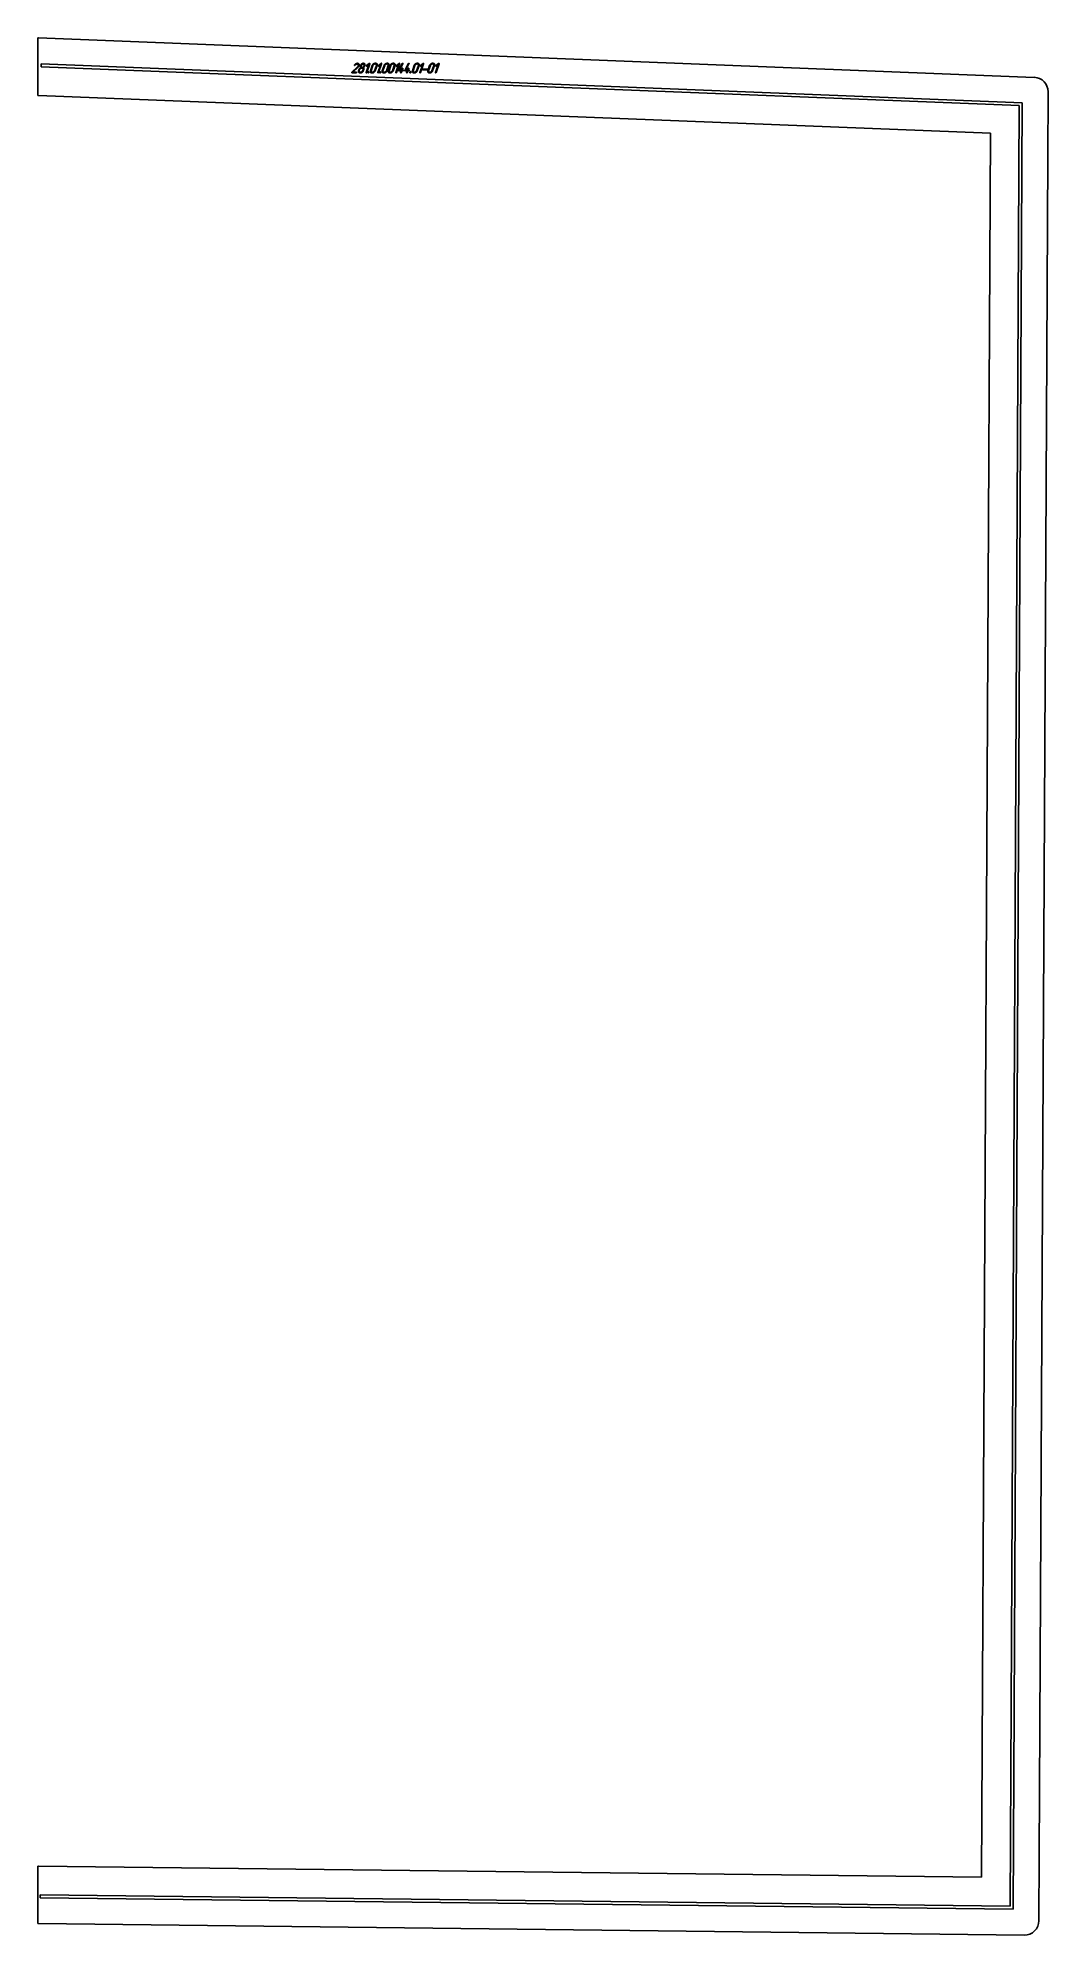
# Model space of a CAD drawing. Header units: millimetres. Extents: x 136 to 1192, y 83 to 2068.
import ezdxf

# ---------------------------------------------------------------- set-up
doc = ezdxf.new("R2010")
doc.units = ezdxf.units.MM
doc.linetypes.add('K5LT_BASIC', pattern=[0])
doc.layers.add('Engraving', color=7, linetype='Continuous')

msp = doc.modelspace()

# ---------------------------------------------------------------- linework, layer by layer
at = {"color": 150, "linetype": 'K5LT_BASIC', "lineweight": 25, "true_color": 0x0080ff}
for p, q in [((136.5, 2067.5), (136, 2067.6)), ((136, 2067.6), (136, 2040.5)), ((1177.8, 2026.3), (136.5, 2067.5)), ((136, 2037.5), (136, 2040.5)), ((136, 2037.5), (136, 2007.5)), ((136, 2007.5), (136.5, 2007.5)), ((136.5, 2007.5), (1132, 1968.1)), ((1182.6, 98.1), (1192.2, 2011.3)), ((1132, 1968.1), (1122.8, 143.7)), ((136, 155.3), (136, 125.3)), ((136.5, 155.3), (136, 155.3)), ((1122.8, 143.7), (136.5, 155.3)), ((136, 125.3), (136, 122.3)), ((136, 122.3), (136, 95.3)), ((136, 95.3), (136.5, 95.3)), ((136.5, 95.3), (1167.4, 83.2))]:
    msp.add_line(p, q, dxfattribs=at)
for centre, start, end in [((1177.2, 2011.4), 359.7103, 87.735), ((1167.6, 98.2), 269.3274, 359.7103)]:
    msp.add_arc(centre, 15, start, end, dxfattribs=at)
at = {"layer": 'Engraving', "color": 150, "linetype": 'K5LT_BASIC', "lineweight": 25, "true_color": 0x0080ff}
for p, q in [((139.5, 2040.4), (1165.2, 1999.8)), ((139.5, 2040.4), (139.5, 2037.4)), ((1162.2, 1996.9), (139.5, 2037.4)), ((464.4, 2031.6), (470.3, 2037.5)), ((468.8, 2031), (464.5, 2031)), ((470.8, 2037.1), (465.4, 2031.8)), ((465.4, 2031.8), (469, 2031.8)), ((467, 2039.2), (467.1, 2039.3)), ((470.3, 2037.5), (470.5, 2037.8)), ((470.5, 2037.8), (470.7, 2038)), ((471.2, 2033.2), (471.7, 2034.6)), ((471.9, 2033.2), (472.4, 2034.6)), ((473.3, 2031), (472.6, 2031)), ((473.6, 2031.8), (472.9, 2031.8)), ((473.3, 2038.1), (473.5, 2038.9)), ((474, 2038.1), (474.2, 2038.9)), ((474.3, 2036), (475, 2036)), ((475.5, 2040.8), (475.9, 2041)), ((476, 2034.6), (475.5, 2033.2)), ((475.9, 2041), (476.1, 2041)), ((476.1, 2041), (476.4, 2041)), ((476.7, 2034.6), (476.2, 2033.2)), ((477.1, 2038.9), (476.8, 2038.1)), ((477.8, 2038.9), (477.5, 2038.1)), ((477.9, 2039.3), (477.8, 2039.1)), ((477.8, 2039.1), (477.8, 2038.9)), ((477.9, 2039.7), (477.9, 2039.3)), ((479.1, 2031.4), (481.9, 2039.8)), ((479.6, 2038.8), (482.4, 2040.9)), ((483, 2040.6), (479.8, 2031.4)), ((481.9, 2039.8), (479.9, 2038.3)), ((483.7, 2033.2), (485.6, 2038.9)), ((484.4, 2033.2), (486.3, 2038.9)), ((485.8, 2031), (485.1, 2031)), ((486, 2031.8), (485.3, 2031.8)), ((489.9, 2038.9), (487.9, 2033.2)), ((488.2, 2040.3), (488.9, 2040.3)), ((488.4, 2041), (489.2, 2041)), ((490.6, 2038.9), (488.6, 2033.2)), ((491.5, 2031.4), (494.4, 2039.8)), ((492, 2038.8), (494.9, 2040.9)), ((495.4, 2040.6), (492.2, 2031.4)), ((494.4, 2039.8), (492.3, 2038.3)), ((496.1, 2033.2), (498, 2038.9)), ((496.8, 2033.2), (498.7, 2038.9)), ((498.2, 2031), (497.5, 2031)), ((498.5, 2031.8), (497.7, 2031.8)), ((502.3, 2038.9), (500.4, 2033.2)), ((500.6, 2040.3), (501.3, 2040.3)), ((500.9, 2041), (501.6, 2041)), ((503, 2038.9), (501.1, 2033.2)), ((502.4, 2033.2), (504.4, 2038.9)), ((503.2, 2033.2), (505.1, 2038.9)), ((504.6, 2031), (503.8, 2031)), ((504.8, 2031.8), (504.1, 2031.8)), ((508.6, 2038.9), (506.7, 2033.2)), ((507, 2040.3), (507.7, 2040.3)), ((507.2, 2041), (507.9, 2041)), ((509.4, 2038.9), (507.4, 2033.2)), ((510.3, 2031.4), (513.2, 2039.8)), ((510.8, 2038.8), (513.7, 2040.9)), ((514.2, 2040.6), (511, 2031.4)), ((513.2, 2039.8), (511.1, 2038.3)), ((513.1, 2033.5), (513.2, 2033.6)), ((513.2, 2033.6), (517, 2040.7)), ((515.9, 2033.2), (513.4, 2033.2)), ((517.7, 2040.6), (514.1, 2033.9)), ((514.1, 2033.9), (516.1, 2033.9)), ((515.3, 2031.4), (515.9, 2033.2)), ((516.6, 2033.2), (516, 2031.4)), ((516.1, 2033.9), (516.7, 2035.7)), ((517.6, 2033.2), (516.6, 2033.2)), ((517.4, 2035.7), (516.8, 2033.9)), ((516.8, 2033.9), (517.9, 2033.9)), ((517.2, 2040.9), (517.4, 2041)), ((517.7, 2040.6), (517.7, 2040.6)), ((519.5, 2033.6), (523.4, 2040.7)), ((519.5, 2033.5), (519.5, 2033.6)), ((522.2, 2033.2), (519.7, 2033.2)), ((524, 2040.6), (520.4, 2033.9)), ((520.4, 2033.9), (522.5, 2033.9)), ((521.6, 2031.4), (522.2, 2033.2)), ((522.9, 2033.2), (522.3, 2031.4)), ((522.5, 2033.9), (523.1, 2035.7)), ((524, 2033.2), (522.9, 2033.2)), ((523.8, 2035.7), (523.2, 2033.9)), ((523.2, 2033.9), (524.2, 2033.9)), ((523.6, 2040.9), (523.8, 2041)), ((524, 2040.6), (524, 2040.6)), ((527.6, 2033.2), (529.5, 2038.9)), ((528.3, 2033.2), (530.2, 2038.9)), ((529.7, 2031), (529, 2031)), ((529.9, 2031.8), (529.2, 2031.8)), ((533.8, 2038.9), (531.8, 2033.2)), ((532.1, 2040.3), (532.8, 2040.3)), ((532.4, 2041), (533.1, 2041)), ((534.5, 2038.9), (532.6, 2033.2)), ((535.5, 2031.4), (538.3, 2039.8)), ((535.9, 2038.8), (538.8, 2040.9)), ((539.3, 2040.6), (536.2, 2031.4)), ((538.3, 2039.8), (536.3, 2038.3)), ((542.8, 2034.2), (538.5, 2034.2)), ((538.8, 2035), (543, 2035)), ((543.7, 2033.2), (545.6, 2038.9)), ((544.4, 2033.2), (546.4, 2038.9)), ((545.8, 2031), (545.1, 2031)), ((546.1, 2031.8), (545.4, 2031.8)), ((549.9, 2038.9), (548, 2033.2)), ((548.3, 2040.3), (549, 2040.3)), ((548.5, 2041), (549.2, 2041)), ((550.6, 2038.9), (548.7, 2033.2)), ((551.6, 2031.4), (554.4, 2039.8)), ((552.1, 2038.8), (554.9, 2040.9)), ((555.4, 2040.6), (552.3, 2031.4)), ((554.4, 2039.8), (552.4, 2038.3)), ((1152.6, 113.4), (1162.2, 1996.9)), ((1165.2, 1999.8), (1155.6, 110.4)), ((138.2, 125.3), (1152.6, 113.4)), ((138.2, 125.3), (138.2, 122.3)), ((1155.6, 110.4), (138.2, 122.3))]:
    msp.add_line(p, q, dxfattribs=at)
for points in [[(464.3, 2031.4), (464.3, 2031.5), (464.4, 2031.6)], [(464.3, 2031.2), (464.2, 2031.3), (464.3, 2031.4)], [(464.5, 2031), (464.4, 2031), (464.3, 2031.2)], [(467.1, 2038.9), (467, 2039), (467, 2039.2)], [(467.1, 2039.3), (467.7, 2040.2), (468.5, 2040.6)], [(467.3, 2038.8), (467.1, 2038.8), (467.1, 2038.9)], [(467.5, 2038.9), (467.4, 2038.8), (467.3, 2038.8)], [(467.7, 2039.1), (467.6, 2038.9), (467.5, 2038.9)], [(468.7, 2040), (468.2, 2039.7), (467.7, 2039.1)], [(468.5, 2040.6), (469.2, 2041), (469.9, 2041)], [(469.7, 2040.3), (469.2, 2040.3), (468.7, 2040)], [(469.1, 2031.2), (468.9, 2031), (468.8, 2031)], [(469, 2031.8), (469.1, 2031.8), (469.2, 2031.6)], [(469.2, 2031.4), (469.2, 2031.3), (469.1, 2031.2)], [(469.2, 2031.6), (469.3, 2031.5), (469.2, 2031.4)], [(470.3, 2040.1), (470, 2040.3), (469.7, 2040.3)], [(469.9, 2041), (470.9, 2041), (471.5, 2040.3)], [(470.8, 2039.8), (470.6, 2040), (470.3, 2040.1)], [(470.7, 2038), (470.9, 2038.3), (471, 2038.6)], [(471, 2038.6), (471.2, 2039.3), (470.8, 2039.8)], [(471.4, 2037.9), (471.2, 2037.5), (470.8, 2037.1)], [(471.4, 2031.7), (470.9, 2032.3), (471.2, 2033.2)], [(471.7, 2038.6), (471.6, 2038.2), (471.4, 2037.9)], [(472.6, 2031), (471.8, 2031), (471.4, 2031.7)], [(471.5, 2040.3), (472.1, 2039.6), (471.7, 2038.6)], [(471.7, 2034.6), (471.9, 2035.1), (472.4, 2035.6)], [(472, 2032.2), (471.7, 2032.6), (471.9, 2033.2)], [(472.9, 2031.8), (472.3, 2031.8), (472, 2032.2)], [(472.4, 2035.6), (472.8, 2036.1), (473.5, 2036.5)], [(472.4, 2034.6), (472.6, 2035.2), (473.2, 2035.6)], [(473.2, 2037.2), (473.1, 2037.6), (473.3, 2038.1)], [(473.5, 2036.5), (473.2, 2036.8), (473.2, 2037.2)], [(473.2, 2035.6), (473.7, 2036), (474.3, 2036)], [(475.1, 2031.7), (474.2, 2031), (473.3, 2031)], [(473.5, 2038.9), (473.8, 2039.7), (474.6, 2040.4)], [(474.7, 2032.2), (474.2, 2031.8), (473.6, 2031.8)], [(474, 2037.1), (473.8, 2037.5), (474, 2038.1)], [(474.9, 2036.7), (474.3, 2036.7), (474, 2037.1)], [(474.2, 2038.9), (474.4, 2039.5), (475, 2039.9)], [(474.6, 2040.4), (475.1, 2040.7), (475.5, 2040.8)], [(475.5, 2033.2), (475.3, 2032.6), (474.7, 2032.2)], [(476, 2037.1), (475.5, 2036.7), (474.9, 2036.7)], [(475, 2039.9), (475.5, 2040.3), (476.1, 2040.3)], [(475, 2036), (475.6, 2036), (475.9, 2035.6)], [(476.2, 2033.2), (475.9, 2032.3), (475.1, 2031.7)], [(475.9, 2035.6), (476.2, 2035.2), (476, 2034.6)], [(476.8, 2038.1), (476.6, 2037.5), (476, 2037.1)], [(476.1, 2040.3), (476.7, 2040.3), (477, 2039.9)], [(477, 2037.2), (476.7, 2036.8), (476.2, 2036.5)], [(476.2, 2036.5), (476.6, 2036.2), (476.7, 2035.7)], [(476.4, 2041), (477.2, 2041), (477.7, 2040.4)], [(476.7, 2035.7), (476.9, 2035.2), (476.7, 2034.6)], [(477, 2039.9), (477.3, 2039.5), (477.1, 2038.9)], [(477.5, 2038.1), (477.4, 2037.6), (477, 2037.2)], [(477.7, 2040.4), (477.9, 2040.1), (477.9, 2039.7)], [(479.1, 2031.1), (479, 2031.2), (479.1, 2031.4)], [(479.3, 2031), (479.3, 2031), (479.1, 2031.1)], [(479.6, 2031.1), (479.5, 2031), (479.3, 2031)], [(479.4, 2038.5), (479.4, 2038.6), (479.6, 2038.8)], [(479.4, 2038.3), (479.3, 2038.4), (479.4, 2038.5)], [(479.6, 2038.1), (479.5, 2038.1), (479.4, 2038.3)], [(479.9, 2038.3), (479.8, 2038.1), (479.6, 2038.1)], [(479.8, 2031.4), (479.8, 2031.2), (479.6, 2031.1)], [(480.9, 2031.6), (480.9, 2031.7), (481.2, 2031.9)], [(480.9, 2031.2), (480.8, 2031.4), (480.9, 2031.6)], [(481.3, 2031), (481, 2031), (480.9, 2031.2)], [(481.2, 2031.9), (481.4, 2032.1), (481.6, 2032.1)], [(481.7, 2031.2), (481.5, 2031), (481.3, 2031)], [(481.6, 2032.1), (481.8, 2032.1), (481.9, 2031.9)], [(482, 2031.6), (481.9, 2031.4), (481.7, 2031.2)], [(481.9, 2031.9), (482, 2031.8), (482, 2031.6)], [(482.4, 2040.9), (482.6, 2041), (482.7, 2041)], [(482.7, 2041), (482.8, 2041), (482.9, 2040.9)], [(482.9, 2040.9), (483, 2040.8), (483, 2040.6)], [(483.8, 2031.7), (483.4, 2032.3), (483.7, 2033.2)], [(485.1, 2031), (484.2, 2031), (483.8, 2031.7)], [(484.5, 2032.2), (484.2, 2032.6), (484.4, 2033.2)], [(485.3, 2031.8), (484.7, 2031.8), (484.5, 2032.2)], [(485.6, 2038.9), (485.9, 2039.7), (486.7, 2040.3)], [(487.5, 2031.7), (486.7, 2031), (485.8, 2031)], [(487.2, 2032.2), (486.6, 2031.8), (486, 2031.8)], [(486.3, 2038.9), (486.5, 2039.4), (487.1, 2039.9)], [(486.7, 2040.3), (487.5, 2041), (488.4, 2041)], [(487.1, 2039.9), (487.6, 2040.3), (488.2, 2040.3)], [(487.9, 2033.2), (487.7, 2032.6), (487.2, 2032.2)], [(488.6, 2033.2), (488.3, 2032.3), (487.5, 2031.7)], [(488.9, 2040.3), (489.5, 2040.3), (489.8, 2039.9)], [(489.2, 2041), (490, 2041), (490.5, 2040.4)], [(489.8, 2039.9), (490.1, 2039.4), (489.9, 2038.9)], [(490.5, 2040.4), (490.9, 2039.7), (490.6, 2038.9)], [(491.5, 2031.1), (491.5, 2031.2), (491.5, 2031.4)], [(491.8, 2031), (491.7, 2031), (491.5, 2031.1)], [(491.8, 2038.5), (491.8, 2038.6), (492, 2038.8)], [(491.8, 2038.3), (491.8, 2038.4), (491.8, 2038.5)], [(492.1, 2038.1), (491.9, 2038.1), (491.8, 2038.3)], [(492.1, 2031.1), (491.9, 2031), (491.8, 2031)], [(492.3, 2038.3), (492.2, 2038.1), (492.1, 2038.1)], [(492.2, 2031.4), (492.2, 2031.2), (492.1, 2031.1)], [(493.3, 2031.6), (493.4, 2031.7), (493.6, 2031.9)], [(493.4, 2031.2), (493.3, 2031.4), (493.3, 2031.6)], [(493.7, 2031), (493.4, 2031), (493.4, 2031.2)], [(493.6, 2031.9), (493.8, 2032.1), (494.1, 2032.1)], [(494.1, 2031.2), (493.9, 2031), (493.7, 2031)], [(494.1, 2032.1), (494.2, 2032.1), (494.4, 2031.9)], [(494.4, 2031.6), (494.3, 2031.4), (494.1, 2031.2)], [(494.4, 2031.9), (494.5, 2031.8), (494.4, 2031.6)], [(494.9, 2040.9), (495, 2041), (495.1, 2041)], [(495.1, 2041), (495.3, 2041), (495.4, 2040.9)], [(495.4, 2040.9), (495.4, 2040.8), (495.4, 2040.6)], [(496.2, 2031.7), (495.8, 2032.3), (496.1, 2033.2)], [(497.5, 2031), (496.7, 2031), (496.2, 2031.7)], [(496.9, 2032.2), (496.6, 2032.6), (496.8, 2033.2)], [(497.7, 2031.8), (497.2, 2031.8), (496.9, 2032.2)], [(498, 2038.9), (498.3, 2039.7), (499.1, 2040.3)], [(499.9, 2031.7), (499.1, 2031), (498.2, 2031)], [(499.6, 2032.2), (499, 2031.8), (498.5, 2031.8)], [(498.7, 2038.9), (498.9, 2039.4), (499.5, 2039.9)], [(499.1, 2040.3), (500, 2041), (500.9, 2041)], [(499.5, 2039.9), (500, 2040.3), (500.6, 2040.3)], [(500.4, 2033.2), (500.2, 2032.6), (499.6, 2032.2)], [(501.1, 2033.2), (500.8, 2032.3), (499.9, 2031.7)], [(501.3, 2040.3), (501.9, 2040.3), (502.2, 2039.9)], [(501.6, 2041), (502.5, 2041), (502.9, 2040.4)], [(502.2, 2039.9), (502.5, 2039.4), (502.3, 2038.9)], [(502.6, 2031.7), (502.1, 2032.3), (502.4, 2033.2)], [(503.8, 2031), (503, 2031), (502.6, 2031.7)], [(502.9, 2040.4), (503.3, 2039.7), (503, 2038.9)], [(503.2, 2032.2), (503, 2032.6), (503.2, 2033.2)], [(504.1, 2031.8), (503.5, 2031.8), (503.2, 2032.2)], [(504.4, 2038.9), (504.7, 2039.7), (505.5, 2040.3)], [(506.3, 2031.7), (505.4, 2031), (504.6, 2031)], [(505.9, 2032.2), (505.4, 2031.8), (504.8, 2031.8)], [(505.1, 2038.9), (505.3, 2039.4), (505.8, 2039.9)], [(505.5, 2040.3), (506.3, 2041), (507.2, 2041)], [(505.8, 2039.9), (506.4, 2040.3), (507, 2040.3)], [(506.7, 2033.2), (506.5, 2032.6), (505.9, 2032.2)], [(507.4, 2033.2), (507.1, 2032.3), (506.3, 2031.7)], [(507.7, 2040.3), (508.3, 2040.3), (508.6, 2039.9)], [(507.9, 2041), (508.8, 2041), (509.2, 2040.4)], [(508.6, 2039.9), (508.8, 2039.4), (508.6, 2038.9)], [(509.2, 2040.4), (509.7, 2039.7), (509.4, 2038.9)], [(510.3, 2031.1), (510.3, 2031.2), (510.3, 2031.4)], [(510.6, 2031), (510.5, 2031), (510.3, 2031.1)], [(510.6, 2038.5), (510.6, 2038.6), (510.8, 2038.8)], [(510.6, 2038.3), (510.6, 2038.4), (510.6, 2038.5)], [(510.9, 2038.1), (510.7, 2038.1), (510.6, 2038.3)], [(510.8, 2031.1), (510.7, 2031), (510.6, 2031)], [(511, 2031.4), (511, 2031.2), (510.8, 2031.1)], [(511.1, 2038.3), (511, 2038.1), (510.9, 2038.1)], [(513.2, 2033.3), (513.1, 2033.4), (513.1, 2033.5)], [(513.4, 2033.2), (513.2, 2033.2), (513.2, 2033.3)], [(513.7, 2040.9), (513.8, 2041), (513.9, 2041)], [(513.9, 2041), (514.1, 2041), (514.1, 2040.9)], [(514.1, 2040.9), (514.2, 2040.8), (514.2, 2040.6)], [(515.3, 2031.1), (515.2, 2031.2), (515.3, 2031.4)], [(515.5, 2031), (515.4, 2031), (515.3, 2031.1)], [(515.8, 2031.1), (515.7, 2031), (515.5, 2031)], [(516, 2031.4), (515.9, 2031.2), (515.8, 2031.1)], [(516.7, 2035.7), (516.8, 2035.8), (516.9, 2035.9)], [(516.9, 2035.9), (517, 2036), (517.2, 2036)], [(517, 2040.7), (517.1, 2040.8), (517.2, 2040.9)], [(517.2, 2036), (517.3, 2036), (517.4, 2035.9)], [(517.4, 2041), (517.6, 2041), (517.7, 2040.9)], [(517.4, 2035.9), (517.5, 2035.8), (517.4, 2035.7)], [(518, 2033.3), (517.8, 2033.2), (517.6, 2033.2)], [(517.7, 2040.9), (517.7, 2040.8), (517.7, 2040.6)], [(517.9, 2033.9), (518, 2033.9), (518.1, 2033.8)], [(518.1, 2033.5), (518.1, 2033.4), (518, 2033.3)], [(518.1, 2033.8), (518.2, 2033.7), (518.1, 2033.5)], [(519.5, 2033.3), (519.4, 2033.4), (519.5, 2033.5)], [(519.7, 2033.2), (519.6, 2033.2), (519.5, 2033.3)], [(521.6, 2031.1), (521.5, 2031.2), (521.6, 2031.4)], [(521.8, 2031), (521.8, 2031), (521.6, 2031.1)], [(522.1, 2031.1), (522, 2031), (521.8, 2031)], [(522.3, 2031.4), (522.3, 2031.2), (522.1, 2031.1)], [(523.1, 2035.7), (523.1, 2035.8), (523.2, 2035.9)], [(523.2, 2035.9), (523.4, 2036), (523.5, 2036)], [(523.4, 2040.7), (523.4, 2040.8), (523.6, 2040.9)], [(523.5, 2036), (523.7, 2036), (523.7, 2035.9)], [(523.7, 2035.9), (523.8, 2035.8), (523.8, 2035.7)], [(523.8, 2041), (523.9, 2041), (524, 2040.9)], [(524, 2040.9), (524.1, 2040.8), (524, 2040.6)], [(524.3, 2033.3), (524.2, 2033.2), (524, 2033.2)], [(524.2, 2033.9), (524.4, 2033.9), (524.4, 2033.8)], [(524.5, 2033.5), (524.4, 2033.4), (524.3, 2033.3)], [(524.4, 2033.8), (524.5, 2033.7), (524.5, 2033.5)], [(524.8, 2031.6), (524.9, 2031.7), (525.1, 2031.9)], [(524.8, 2031.2), (524.8, 2031.4), (524.8, 2031.6)], [(525.2, 2031), (524.9, 2031), (524.8, 2031.2)], [(525.1, 2031.9), (525.3, 2032.1), (525.5, 2032.1)], [(525.6, 2031.2), (525.4, 2031), (525.2, 2031)], [(525.5, 2032.1), (525.7, 2032.1), (525.8, 2031.9)], [(525.9, 2031.6), (525.8, 2031.4), (525.6, 2031.2)], [(525.8, 2031.9), (526, 2031.8), (525.9, 2031.6)], [(527.7, 2031.7), (527.3, 2032.3), (527.6, 2033.2)], [(529, 2031), (528.2, 2031), (527.7, 2031.7)], [(528.4, 2032.2), (528.1, 2032.6), (528.3, 2033.2)], [(529.2, 2031.8), (528.7, 2031.8), (528.4, 2032.2)], [(529.5, 2038.9), (529.8, 2039.7), (530.6, 2040.3)], [(531.4, 2031.7), (530.6, 2031), (529.7, 2031)], [(531.1, 2032.2), (530.5, 2031.8), (529.9, 2031.8)], [(530.2, 2038.9), (530.4, 2039.4), (531, 2039.9)], [(530.6, 2040.3), (531.5, 2041), (532.4, 2041)], [(531, 2039.9), (531.5, 2040.3), (532.1, 2040.3)], [(531.8, 2033.2), (531.6, 2032.6), (531.1, 2032.2)], [(532.6, 2033.2), (532.3, 2032.3), (531.4, 2031.7)], [(532.8, 2040.3), (533.4, 2040.3), (533.7, 2039.9)], [(533.1, 2041), (534, 2041), (534.4, 2040.4)], [(533.7, 2039.9), (534, 2039.4), (533.8, 2038.9)], [(534.4, 2040.4), (534.8, 2039.7), (534.5, 2038.9)], [(535.5, 2031.1), (535.4, 2031.2), (535.5, 2031.4)], [(535.7, 2031), (535.6, 2031), (535.5, 2031.1)], [(535.7, 2038.5), (535.8, 2038.6), (535.9, 2038.8)], [(535.8, 2038.3), (535.7, 2038.4), (535.7, 2038.5)], [(536, 2031.1), (535.8, 2031), (535.7, 2031)], [(536, 2038.1), (535.8, 2038.1), (535.8, 2038.3)], [(536.3, 2038.3), (536.1, 2038.1), (536, 2038.1)], [(536.2, 2031.4), (536.1, 2031.2), (536, 2031.1)], [(538.3, 2034.6), (538.3, 2034.7), (538.5, 2034.8)], [(538.3, 2034.3), (538.2, 2034.5), (538.3, 2034.6)], [(538.5, 2034.2), (538.4, 2034.2), (538.3, 2034.3)], [(538.5, 2034.8), (538.6, 2035), (538.8, 2035)], [(538.8, 2040.9), (538.9, 2041), (539.1, 2041)], [(539.1, 2041), (539.2, 2041), (539.3, 2040.9)], [(539.3, 2040.9), (539.4, 2040.8), (539.3, 2040.6)], [(543.1, 2034.4), (543, 2034.2), (542.8, 2034.2)], [(543, 2035), (543.2, 2035), (543.2, 2034.8)], [(543.3, 2034.6), (543.2, 2034.5), (543.1, 2034.4)], [(543.2, 2034.8), (543.3, 2034.7), (543.3, 2034.6)], [(543.9, 2031.7), (543.4, 2032.3), (543.7, 2033.2)], [(545.1, 2031), (544.3, 2031), (543.9, 2031.7)], [(544.5, 2032.2), (544.2, 2032.6), (544.4, 2033.2)], [(545.4, 2031.8), (544.8, 2031.8), (544.5, 2032.2)], [(545.6, 2038.9), (545.9, 2039.7), (546.8, 2040.3)], [(547.6, 2031.7), (546.7, 2031), (545.8, 2031)], [(547.2, 2032.2), (546.7, 2031.8), (546.1, 2031.8)], [(546.4, 2038.9), (546.6, 2039.4), (547.1, 2039.9)], [(546.8, 2040.3), (547.6, 2041), (548.5, 2041)], [(547.1, 2039.9), (547.7, 2040.3), (548.3, 2040.3)], [(548, 2033.2), (547.8, 2032.6), (547.2, 2032.2)], [(548.7, 2033.2), (548.4, 2032.3), (547.6, 2031.7)], [(549, 2040.3), (549.6, 2040.3), (549.8, 2039.9)], [(549.2, 2041), (550.1, 2041), (550.5, 2040.4)], [(549.8, 2039.9), (550.1, 2039.4), (549.9, 2038.9)], [(550.5, 2040.4), (550.9, 2039.7), (550.6, 2038.9)], [(551.6, 2031.1), (551.5, 2031.2), (551.6, 2031.4)], [(551.8, 2031), (551.8, 2031), (551.6, 2031.1)], [(552.1, 2031.1), (552, 2031), (551.8, 2031)], [(551.9, 2038.5), (551.9, 2038.6), (552.1, 2038.8)], [(551.9, 2038.3), (551.8, 2038.4), (551.9, 2038.5)], [(552.1, 2038.1), (552, 2038.1), (551.9, 2038.3)], [(552.4, 2038.3), (552.3, 2038.1), (552.1, 2038.1)], [(552.3, 2031.4), (552.2, 2031.2), (552.1, 2031.1)], [(554.9, 2040.9), (555.1, 2041), (555.2, 2041)], [(555.2, 2041), (555.3, 2041), (555.4, 2040.9)], [(555.4, 2040.9), (555.5, 2040.8), (555.4, 2040.6)]]:
    msp.add_open_spline(points, degree=2, dxfattribs=at)

doc.saveas('drawing.dxf')
